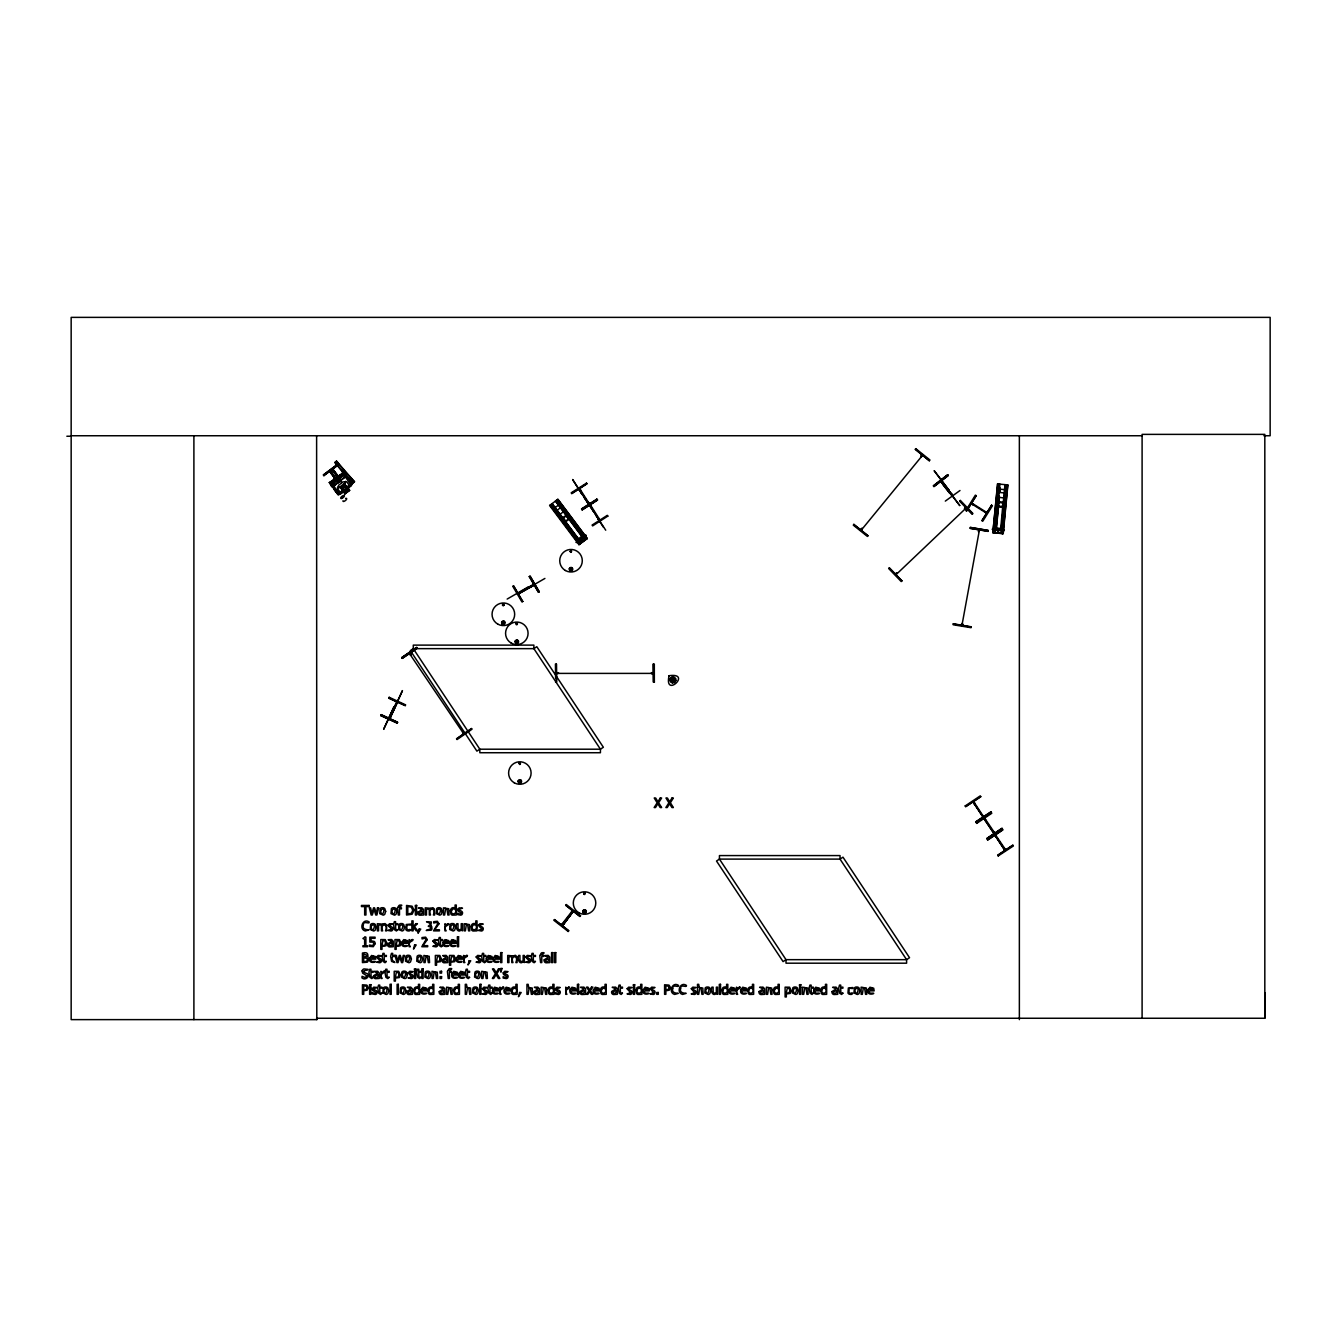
<?xml version="1.0" encoding="UTF-8"?>
<svg xmlns="http://www.w3.org/2000/svg" width="1337" height="1337" viewBox="0 0 1337 1337"><rect width="100%" height="100%" fill="white"/><g stroke="black" fill="none" stroke-linecap="round" stroke-linejoin="round"><path stroke-width="1.5" d="M1263.9 435.745L1270.15 435.745L1270.15 317.37L71.162 317.37L71.162 1019.63L316.802 1019.63L316.635 1018.259L1264.819 1018.259L1265.003 992.873M343.743 487.637L349.124 486.334L344.328 486.2L345.581 481.337L343.057 486.484L337.442 487.57L342.406 487.721L341.253 492.367L343.709 487.704M329.972 483.175L329.337 482.44M986.923 512.673C985.82 510.216 983.999 513.441 985.586 511.737M992.873 532.728L997.736 483.977M993.441 532.778L998.221 484.011M994.009 532.828L998.889 484.078L997.168 502.378M994.243 532.845L996.784 506.439M994.611 532.895L997.118 506.472M997.552 502.411L998.087 496.311M998.488 492.25L999.307 484.128L998.706 492.267M994.795 532.911L997.335 506.489M997.736 502.428L998.321 496.328M995.28 532.945L999.976 484.178M995.747 528.9L997.903 506.539M998.304 502.478L998.889 496.378M999.274 492.317L999.675 488.256M996.165 528.934L998.304 506.589M998.706 502.528L999.291 496.428M999.675 492.367L1000.076 488.289M996.332 528.951L998.538 506.606M998.923 502.545L999.458 496.445M999.892 492.384L1000.243 488.306M996.65 533.045L999.407 533.313M1000.678 529.335L1002.65 506.957M1003.218 502.913L1004.989 484.629M1000.761 533.446L1005.558 484.679M1001.647 529.419L1006.143 484.729L1001.881 529.452M1001.831 533.547L1006.51 484.779M1002.048 533.563L1006.728 484.796M1002.432 533.597L1007.212 484.846M1002.616 533.613L1007.313 484.846M1003.017 533.664L1007.714 484.896M332.094 483.944L330.924 482.356L332.779 484.245L331.409 485.348L343.726 475.387M333.581 486.334L344.712 477.292L333.648 485.766L333.882 489.108L338.094 494.74C340.968 495.292 355.542 482.523 350.812 484.746L342.957 473.465M502.378 604.892C504.968 601.901 503.865 607.85 502.495 605.126M502.144 622.741C505.386 619.031 503.932 626.418 502.328 623.025M517.352 624.061L516.433 623.527L517.051 624.329M515.781 641.476C518.606 646.122 517.285 637.03 515.748 642.378M518.89 763.377C520.628 766.937 521.096 760.903 519.074 763.193M520.31 763.761L519.308 763.494L520.411 763.628M518.622 781.476C523.703 777.733 519.274 785.187 519.09 782.245M570.03 551.345C572.62 548.354 571.517 554.303 570.147 551.579M583.651 893.651C586.442 890.459 584.503 897.344 583.768 893.2M518.756 593.778L534.232 585.138L518.071 593.344M533.981 584.737L518.539 593.795M970.194 528.382L970.361 527.396L988.193 530.421L988.026 531.407L970.194 528.332L988.06 531.157M962.757 624.981L962.306 623.243L962.69 625.298M979.386 530.137L961.971 625.231M672.361 683.04L676.087 680.433L673.48 676.706L669.753 679.313L672.361 683.04L673.012 679.363L672.829 680.383M673.012 679.363L673.48 676.706M951.844 495.693L940.83 481.721L941.398 480.885M860.71 529.836L861.964 528.282L861.195 530.237M922.446 455.7L920.775 456.201L921.661 456.669M390.621 716.883C389.151 721.144 389.1 714.777 390.488 717.1M397.29 702.126L389.786 718.37M410.359 653.409L410.676 655.163L410.175 653.141M463.337 733.595C465.961 732.609 460.363 730.787 463.705 733.796M985.62 819.614L985.118 820.45M973.169 802.116L982.996 816.957L973.002 801.866M982.879 816.807L982.511 815.085M579.239 489.325L588.865 504.199M580.626 490.144L579.757 488.607M588.497 503.965C591.088 502.695 585.89 502.495 588.598 502.428M591.221 506.238L590.67 507.024M599.06 520.377L599.929 519.608M998.706 532.661L997.352 532.611M503.848 605.176L502.979 604.508L503.715 605.243M515.965 623.426C516.55 627.571 519.04 621.087 515.948 623.694M570.531 551.061L571.3 551.83L570.782 550.928M585.606 912.101C583.584 906.77 583.45 916.146 585.472 910.948M380.794 715.546L381.212 714.626L397.624 722.247L397.223 723.116L380.794 715.546L397.256 723.033M389.217 718.119L396.554 702.042M391.808 713.824L402.454 690.611L389.719 718.554M571.484 911.951L572.286 913.087M572.971 911.516L562.175 925.087M331.091 484.713L329.437 482.473M409.557 653.492L410.509 655.147M860.811 529.619L861.847 528.433L861.513 530.004M984.049 818.545L993.842 833.285M993.04 831.932L994.661 832.901L984.667 818.177L985.185 820.199M995.012 835.241L1004.839 850.432M1005.524 849.981L1003.886 848.644M556.51 672.762L558.515 672.745L556.51 673.397M350.996 485.899L352.116 483.76L344.211 472.63M589.634 505.219L599.243 520.193M344.461 475.721C340.968 470.357 343.592 477.459 345.648 474.769M343.709 475.37L345.665 474.618M998.973 530.555L997.569 530.421L998.973 530.639L997.669 530.923L998.622 532.51L997.519 532.494M333.749 479.331L334.651 480.869L335.921 479.515M966.517 510.951L976.177 495.659L975.375 495.141L965.849 510.533L966.618 511.018L976.227 495.676M971.498 503.765L986.422 513.107M972.801 504.584L971.681 503.03M973.002 504.935L973.119 503.965M982.06 520.678L991.586 505.302M390.036 718.287L397.524 702.209M965.381 507.642L964.829 509.163L965.715 507.458M964.796 509.33L966.016 508.127L896.141 574.559M978.801 529.836L978.45 531.825L979.419 529.953M570.247 568.426C570.832 573.924 573.088 564.949 569.98 569.462M562.526 925.455L573.372 911.349M333.632 479.181L334.718 480.635M338.228 476.072L340.517 476.407L338.913 477.61M564.298 922.146L570.715 913.973M568.108 931.521L568.726 930.719L554.521 919.538L553.902 920.324L568.158 931.454M580.542 915.728L579.924 916.513L565.701 905.316L566.32 904.531L580.492 915.795M853.925 524.355L853.29 525.14L867.412 536.438L867.98 535.719L853.892 524.388M915.895 448.63L915.26 449.399L929.332 460.78L929.967 459.995L915.845 448.697M920.909 456.301L922.045 454.898M861.312 530.087L922.43 455.432M653.358 673.397L651.537 673.564L653.358 672.762M670.856 682.338L672.595 680.266M673.246 679.48L674.984 677.408M339.247 493.403L337.927 494.372L339.247 493.403L330.974 482.423M562.242 923.533L563.83 924.084M895.589 573.991L896.509 572.854M896.024 574.442L896.692 572.854M964.395 508.712L965.581 507.575M901.94 580.876L901.222 581.562L888.687 568.526L889.406 567.824L901.94 580.876L889.222 568.008M519.892 593.227L519.642 592.425M334.918 462.435L336.489 461.115L337.542 462.184L335.955 463.521L334.918 462.435L336.072 463.922A16.846 0.919 49.9 0 0 349.275 479.415L352.951 483.075L354.522 481.755L336.489 461.115M350.261 480.451L351.865 479.164L354.522 481.755M351.949 482.64L353.52 481.303M572.253 910.965L561.373 924.937M330.306 483.559C335.219 475.12 326.746 491.715 335.136 485.231L332.478 481.838M933.41 485.849L947.666 474.719L948.284 475.521L933.995 486.618L933.41 485.849L947.716 474.785M933.878 486.451L948.217 475.42M942.033 482.707L941.766 482.674M951.677 493.754L950.925 493.771M945.309 501.108L959.983 490.512M349.642 490.361L344.829 493.821L349.642 490.361L348.071 488.256M571.551 570.13L572.052 568.91M583.784 910.731L585.305 910.731M329.921 483.192L343.826 472.345L329.788 482.824M323.437 474.969L337.91 464.14M323.838 475.504L338.311 464.674M323.905 475.604L338.445 464.841L337.86 464.073L323.387 474.902L323.989 475.705M329.32 482.657L343.876 472.546M329.687 483.158L343.793 472.73M344.06 472.746L329.871 483.359L337.927 494.372M330.289 483.827L331.175 482.373M333.281 481.504L336.489 479.097M340.333 476.791L339.063 477.493M553.15 509.079L560.387 503.665M555.139 511.737L562.376 506.322M558.114 515.714L565.367 510.299M560.755 519.257L567.991 513.843M563.729 523.235L570.983 517.82M576.514 540.315L583.768 534.884M576.147 542.337L585.807 535.118M576.381 542.638L586.041 535.418M580.96 539.914L582.063 539.012M583.183 540.733L582.28 541.418L583.25 540.683L582.046 541.101L582.815 540.282L581.194 539.797M578.954 544.744L587.311 538.443L557.93 499.253L549.607 505.52L578.988 544.711M401.768 657.603L416.709 647.392L417.278 648.211L402.32 658.389L401.768 657.603L416.76 647.459M402.27 658.322L417.127 648.01M456.652 738.926L471.577 728.715M976.762 823.341L991.787 813.28L991.218 812.445L976.311 822.69L976.829 823.442M992.89 831.881L993.976 831.681M986.99 838.399L1001.965 828.238L1002.516 829.074L987.508 839.168L986.99 838.399L1002.098 828.439M965.214 805.927L980.255 795.866L980.806 796.702L965.698 806.662L965.164 805.86M965.648 806.579L980.74 796.601M973.754 803.336L973.72 801.699L983.414 816.456M974.021 803.754L974.589 802.785M975.843 821.988L990.934 811.994M1002.315 829.308L987.174 839.218L987.725 840.054L1002.75 829.959L1002.265 829.224M987.592 839.853L1002.683 829.859M996.048 837.163L995.53 834.89M1003.719 848.744L1004.689 848.56M998.221 855.914L1013.362 845.987L1012.794 845.151L997.72 855.145L998.271 855.981M997.853 855.346L1012.878 845.268M584.152 497.548L594.063 512.338M595.968 515.313L605.728 530.204M586.508 483.125L571.217 492.801L571.768 493.654L586.943 483.793L586.458 483.058M571.634 493.437L586.859 483.693M579.924 488.874L579.105 489.309L588.698 504.3M596.77 499.186L581.511 508.896L582.046 509.748L597.438 499.871M581.645 509.113L597.087 499.303L597.572 500.088L582.33 509.832L581.796 508.979M582.013 509.664L597.238 499.921L596.753 499.152M589.851 505.369L599.076 520.143M590.67 506.656L591.255 506.054M598.174 518.756L599.243 518.555L598.475 519.04M607.817 516.099L592.625 525.909L592.09 525.073L607.316 515.33L607.867 516.166M529.251 576.665L530.12 576.163L539.262 591.773L538.41 592.274L529.302 576.648M518.221 593.244L533.664 584.202M522.8 601.416L521.931 601.934L512.79 586.325L513.642 585.807L522.75 601.449M653.108 672.695L651.403 672.678L651.721 673.497M339.23 475.32L340.367 476.524M447.795 923.767L446.174 924.769L444.954 923.7L444.954 930.87L446.174 930.87C441.762 925.338 451.388 925.104 447.795 923.767A2.356 2.356 0 0 1 448.764 923.733M411.98 939.627L410.359 940.63L409.139 939.56L409.139 946.73L410.359 946.73C405.947 941.215 415.573 940.964 411.98 939.627A2.356 2.356 0 0 1 412.949 939.61M383.803 971.347L382.165 972.367L380.961 971.297L380.961 978.467L382.165 978.467C377.769 972.935 387.379 972.701 383.803 971.347A2.356 2.356 0 0 1 384.755 971.331M466.529 955.487L464.892 956.49L463.688 955.437L463.688 962.59L464.892 962.59C460.496 957.075 470.106 956.824 466.529 955.487A2.356 2.356 0 0 1 467.482 955.47M502.779 987.224L501.141 988.227L499.938 987.157L499.938 994.327L501.141 994.327C496.746 988.795 506.372 988.561 502.779 987.224A2.356 2.356 0 0 1 503.731 987.191M568.576 987.224L566.938 988.227L565.735 987.157L565.735 994.327L566.938 994.327C562.543 988.795 572.169 988.561 568.576 987.224A2.356 2.356 0 0 1 569.545 987.191M739.328 987.224L737.69 988.227L736.486 987.157L736.486 994.327L737.69 994.327C733.294 988.795 742.904 988.561 739.328 987.224A2.356 2.356 0 0 1 740.28 987.191M669.904 680.968L672.444 680.048M673.397 679.697L675.937 678.778M556.877 672.661L558.331 672.762M338.111 494.439L340.066 494.072M342.79 473.549L342.356 472.663L342.773 473.448M654.428 682.121L653.425 682.121L653.308 664.038L654.311 664.021L654.345 682.121M556.877 673.48L558.331 673.38M651.537 673.397L653.175 673.397L556.693 673.397M555.557 682.137L556.56 682.121L556.443 664.038L555.44 664.038L555.607 678.11M66.85 436.246L71.162 436.23M71.162 435.745L1142.099 435.745M997.736 488.958L1006.744 489.827M997.419 492.267L1006.427 493.136M996.951 497.214L1005.942 498.083M996.516 501.609L1005.508 502.478M996.032 506.556L1005.04 507.425M994.009 527.797L1003.001 528.667M992.372 529.051L1004.371 530.204M992.338 529.419L1004.338 530.572M1004.806 850.148L995.146 835.608M970.344 527.48L988.177 530.505M953.331 624.011L971.163 627.036M669.753 679.313L672.411 679.781M673.43 679.965L676.087 680.433M997.803 530.572L998.756 530.705M430.748 925.856L431.4 921.995L426.52 921.711C427.773 922.764 433.171 923.198 428.208 926.223C435.595 928.446 426.252 930 426.252 930.485L431.216 930.184A2.975 2.975 0 0 0 432.001 928.647L430.748 925.856A2.072 2.072 0 0 1 431.868 926.976M971.966 503.197L986.756 512.489M517.101 640.724L517.904 641.76M388.883 697.981L405.312 705.552M381.112 714.86L397.59 722.314M584.938 893.25L584.068 893.918L584.954 893.417M565.785 905.233L580.074 916.313M554.37 919.739L568.66 930.819M915.427 449.215L929.365 460.747M853.758 524.555L867.914 535.819M670.455 677.809L672.528 679.547M673.313 680.199L675.386 681.937M984.851 818.445L984.049 818.896L994.059 833.62M590.503 505.052L599.862 519.859M959.849 500.991L972.383 514.026M351.865 479.164L350.862 478.094A16.846 0.919 49.9 0 1 337.643 462.585M346.233 475.838L352.951 483.075M345.096 474.551L335.955 463.521M941.515 481.036L952.412 495.008L941.031 481.42M943.036 484.696L949.37 492.918M350.01 480.952L352.216 483.91L350.812 484.746M349.843 481.069L352.049 483.994M344.044 475.822L343.392 474.936L332.128 483.359L332.779 484.245M349.425 490.412L347.754 488.172L349.575 485.665L346.651 481.755L343.041 481.888L338.645 485.247L337.542 488.74L340.484 492.651L343.358 491.548L344.929 493.971M333.932 488.857L338.228 494.59M557.78 499.353L587.127 538.577M557.462 499.587L586.742 538.878M557.312 499.704L586.659 538.928M556.994 499.938L586.341 539.162M556.861 500.038L586.174 539.296M556.51 500.305L585.89 539.496M556.376 500.406L585.723 539.63M556.042 500.64L567.055 515.363M569.495 518.622L582.949 536.605M555.975 500.707L585.322 539.931M555.59 500.991L582.497 536.956M555.44 501.091L584.754 540.349M584.219 540.75L582.013 542.404M552.164 503.614L579.021 539.596M551.98 503.748L562.977 518.455M565.434 521.731L581.328 542.972M554.103 507.258L562.66 518.689M565.1 521.965L581.01 543.223M551.579 504.032L580.86 543.323M553.635 507.592L562.208 519.04M564.649 522.316L580.542 543.557M553.468 507.726L562.058 519.14M564.465 522.449L580.408 543.658M550.71 504.684L561.757 519.374M564.164 522.667L580.091 543.892M550.577 504.801L579.924 544.025M550.109 505.152L579.523 544.326M332.829 469.086L341.269 480.351M332.763 469.137L341.186 480.401M332.128 469.605L341.754 482.49M332.027 469.688L341.654 482.557M330.423 470.891L338.846 482.156M330.323 470.975L338.645 482.306M410.175 653.308L411.094 654.645M463.204 731.941L464.273 733.344M462.686 732.292L463.605 733.645L409.69 653.86M995.647 835.04L1005.474 849.563M597.773 518.555L603.472 527.246M579.757 488.774L589.299 503.698M530.054 576.197L539.195 591.806M529.469 576.548L538.51 592.207M513.425 585.94L522.583 601.55M544.911 578.436L522.8 591.205M528.349 586.843L507.158 599.076M671.826 676.856L672.745 679.397M673.096 680.366L674.015 682.889M395.083 955.437L396.922 962.59L398.042 962.59L399.78 957.075L401.535 962.59L402.638 962.59L404.459 955.437L403.239 955.437L402.053 960.985L400.315 955.437L399.312 955.437L397.607 960.985L396.354 955.437L392.66 955.437L392.66 953.365L391.457 953.365L390.638 956.423L391.591 961.453L394.883 962.54C394.148 961.036 390.538 960.835 392.66 956.423L394.883 956.423L394.883 955.437M333.815 485.749L334.033 489.008M653.342 664.038L653.542 682.121M556.326 664.038L556.443 682.121M1264.819 1018.259L1264.819 434.375L1142.099 434.375L1142.099 1018.259M1019.362 435.745L1019.362 1019.63M316.618 435.745L316.802 1019.63M193.898 435.745L193.898 1019.63M345.665 498.434A2.256 0.869 -38 0 1 346.55 499.236A2.256 0.869 -38 0 1 344.277 501.241A2.256 0.869 -38 0 1 343.007 500.773M406.598 926.691L407.116 929.282A1.755 1.755 0 0 0 408.169 929.934C412.214 928.012 410.609 932.073 407.3 930.803A2.774 2.774 0 0 1 405.846 929.583L406.247 924.502L410.777 924.084C411.612 926.842 406.364 922.664 406.598 926.691M848.728 990.132L849.229 992.722A1.755 1.755 0 0 0 850.299 993.391C854.343 991.469 852.739 995.53 849.43 994.26A2.774 2.774 0 0 1 847.976 993.04L848.36 987.959L852.889 987.542C853.725 990.299 848.494 986.121 848.728 990.132M386.811 942.953L385.958 945.811L381.998 946.379L381.998 949.37L380.794 949.37L380.794 939.56L385.29 939.61L386.811 942.953M400.966 942.953L400.114 945.811L396.17 946.379L396.17 949.37L394.967 949.37L394.967 939.56L399.462 939.61L400.966 942.953M400.214 974.69L399.362 977.548L395.401 978.099L395.401 981.107L394.198 981.107L394.198 971.297L398.693 971.331L400.214 974.69M441.36 958.83L440.491 961.671L436.547 962.239L436.547 965.247L435.344 965.247L435.344 955.437L439.84 955.47L441.36 958.83M455.516 958.83L454.664 961.671L450.703 962.239L450.703 965.247L449.499 965.247L449.499 955.437L453.995 955.47L455.516 958.83M791.12 990.55L790.267 993.408L786.323 993.959L786.323 996.967L785.103 996.967L785.103 987.157L789.599 987.207L791.12 990.55M363.263 925.221C361.425 932.307 375.162 928.179 365.268 930.97C358.517 929.349 362.912 917.55 369.146 921.945C369.898 924.92 362.929 919.789 363.263 925.221M376.132 927.293L375.262 930.084A2.824 2.824 0 0 1 373.625 931.003L370.215 929.499L370.616 924.502A2.858 2.858 0 0 1 372.254 923.566L373.625 923.566A2.824 2.824 0 0 1 375.262 924.485L376.132 927.293M385.674 911.416L384.789 914.224A2.824 2.824 0 0 1 383.167 915.143L379.741 913.639L380.143 908.625A2.858 2.858 0 0 1 381.78 907.706L383.167 907.706A2.824 2.824 0 0 1 384.789 908.625L385.674 911.416M388.749 990.75L387.88 993.541A2.824 2.824 0 0 1 386.243 994.461L382.833 992.956L383.234 987.959A2.858 2.858 0 0 1 384.872 987.024L386.243 987.024A2.824 2.824 0 0 1 387.88 987.943L388.749 990.75M396.905 911.416L396.036 914.224A2.824 2.824 0 0 1 394.398 915.143L390.989 913.639L391.39 908.625A2.858 2.858 0 0 1 393.028 907.706L394.398 907.706A2.824 2.824 0 0 1 396.036 908.625L396.905 911.416M398.326 906.987L397.457 907.84L398.276 915.009L399.479 915.009L399.479 908.842L401.451 908.842L401.451 907.84C395.485 907.756 406.064 904.564 399.663 905.116A1.955 1.955 0 0 0 398.627 906.001L398.326 906.987M404.576 927.293L403.69 930.084A2.824 2.824 0 0 1 402.069 931.003L398.643 929.499L399.044 924.502A2.858 2.858 0 0 1 400.682 923.566L402.069 923.566A2.824 2.824 0 0 1 403.69 924.485L404.576 927.293M405.997 990.75L405.128 993.541A2.824 2.824 0 0 1 403.49 994.461L400.081 992.956L400.482 987.959A2.858 2.858 0 0 1 402.119 987.024L403.49 987.024A2.824 2.824 0 0 1 405.128 987.943L405.997 990.75M407.367 974.874L406.481 977.681A2.824 2.824 0 0 1 404.86 978.6L401.434 977.096L401.835 972.083A2.858 2.858 0 0 1 403.473 971.163L404.86 971.163A2.824 2.824 0 0 1 406.481 972.083L407.367 974.874M411.428 959.013L410.543 961.804A2.824 2.824 0 0 1 408.921 962.74L405.495 961.219L405.896 956.222A2.858 2.858 0 0 1 407.534 955.286L408.921 955.286A2.824 2.824 0 0 1 410.543 956.222L411.428 959.013M422.659 959.013L421.79 961.804A2.824 2.824 0 0 1 420.152 962.74L416.743 961.219L417.144 956.222A2.858 2.858 0 0 1 418.782 955.286L420.152 955.286A2.824 2.824 0 0 1 421.79 956.222L422.659 959.013M430.765 974.874L429.896 977.681A2.824 2.824 0 0 1 428.258 978.6L424.848 977.096L425.25 972.083A2.858 2.858 0 0 1 426.887 971.163L428.258 971.163A2.824 2.824 0 0 1 429.896 972.083L430.765 974.874M442.196 911.416L441.327 914.224A2.824 2.824 0 0 1 439.689 915.143L436.28 913.639L436.664 908.625A2.858 2.858 0 0 1 438.319 907.706L439.689 907.706A2.824 2.824 0 0 1 441.327 908.625L442.196 911.416M448.246 970.445L447.394 971.297L448.213 978.467L449.416 978.467L449.416 972.3L451.371 972.3L451.371 971.297C445.422 971.214 456.001 968.021 449.6 968.573A1.955 1.955 0 0 0 448.563 969.459L448.246 970.445M455.599 927.293L454.714 930.084A2.824 2.824 0 0 1 453.093 931.003L449.667 929.499L450.068 924.502A2.858 2.858 0 0 1 451.705 923.566L453.093 923.566A2.824 2.824 0 0 1 454.714 924.485L455.599 927.293M478.512 990.75L477.643 993.541A2.824 2.824 0 0 1 476.005 994.461L472.596 992.956L472.997 987.959A2.858 2.858 0 0 1 474.635 987.024L476.005 987.024A2.824 2.824 0 0 1 477.643 987.943L478.512 990.75M480.501 974.874L479.632 977.681A2.824 2.824 0 0 1 477.994 978.6L474.585 977.096L474.986 972.083A2.858 2.858 0 0 1 476.624 971.163L477.994 971.163A2.824 2.824 0 0 1 479.632 972.083L480.501 974.874M540.616 954.585L539.764 955.437L540.583 962.59L541.786 962.59L541.786 956.423L543.741 956.423L543.741 955.437C537.792 955.353 548.371 952.161 541.953 952.713A1.955 1.955 0 0 0 540.933 953.599L540.616 954.585M672.678 988.678C670.84 995.764 684.561 991.636 674.667 994.427C667.932 992.806 672.31 981.007 678.544 985.402C679.296 988.377 672.327 983.247 672.678 988.678M680.566 988.678C678.728 995.764 692.466 991.636 682.572 994.427C675.82 992.806 680.215 981.007 686.433 985.402C687.185 988.377 680.249 983.247 680.566 988.678M710.732 990.75L709.863 993.541A2.824 2.824 0 0 1 708.226 994.461L704.8 992.956L705.201 987.959A2.858 2.858 0 0 1 706.838 987.024L708.226 987.024A2.824 2.824 0 0 1 709.863 987.943L710.732 990.75M798.273 990.75L797.404 993.541A2.824 2.824 0 0 1 795.766 994.461L792.34 992.956L792.741 987.959A2.858 2.858 0 0 1 794.395 987.024L795.766 987.024A2.824 2.824 0 0 1 797.404 987.943L798.273 990.75M859.892 990.75L859.022 993.541A2.824 2.824 0 0 1 857.385 994.461L853.975 992.956L854.376 987.959A2.858 2.858 0 0 1 856.014 987.024L857.385 987.024A2.824 2.824 0 0 1 859.022 987.943L859.892 990.75M369.647 958.228C367.742 965.832 381.279 960.451 372.204 961.554A1.989 1.989 0 0 1 371.168 960.685L370.817 959.13L375.781 959.13L375.329 956.49L371.569 955.487L369.647 958.228M401.785 942.368C399.88 949.972 413.417 944.591 404.342 945.677A1.989 1.989 0 0 1 403.306 944.824L402.955 943.27L407.919 943.27L407.467 940.613L403.707 939.627L401.785 942.368M413.701 989.915L414.386 993.575A2.306 2.306 0 0 0 415.74 994.461L419.651 994.327L419.651 984.333L418.448 984.333L418.448 987.441A3.259 3.259 0 0 0 416.074 987.024A2.808 2.808 0 0 0 414.554 987.959L413.701 989.915M420.971 989.948C419.066 997.569 432.57 992.171 423.511 993.274A1.989 1.989 0 0 1 422.492 992.405L422.141 990.867L427.105 990.867L426.637 988.21L422.876 987.224L420.971 989.948M427.89 989.915L428.559 993.575A2.306 2.306 0 0 0 429.929 994.461L433.84 994.327L433.84 984.333L432.636 984.333L432.636 987.441A3.259 3.259 0 0 0 430.263 987.024A2.808 2.808 0 0 0 428.742 987.959L427.89 989.915M443.065 942.368C441.177 949.972 454.68 944.591 445.622 945.677A1.989 1.989 0 0 1 444.603 944.824L444.235 943.27L449.215 943.27L448.747 940.613L444.987 939.627L443.065 942.368M450.335 910.597L451.004 914.241A2.306 2.306 0 0 0 452.374 915.143L456.285 915.009L456.285 905.015L455.081 905.015L455.081 908.124A3.259 3.259 0 0 0 452.708 907.706A2.808 2.808 0 0 0 451.187 908.642L450.335 910.597M449.984 942.368C448.096 949.972 461.599 944.591 452.541 945.677A1.989 1.989 0 0 1 451.505 944.824L451.154 943.27L456.134 943.27L455.666 940.613L451.906 939.627L449.984 942.368M451.839 974.088C449.934 981.709 463.438 976.311 454.379 977.414A1.989 1.989 0 0 1 453.36 976.545L453.009 975.007L457.973 975.007L457.505 972.35L453.744 971.347L451.839 974.088M453.494 989.915L454.162 993.575A2.306 2.306 0 0 0 455.533 994.461L459.443 994.327L459.443 984.333L458.24 984.333L458.24 987.441A3.259 3.259 0 0 0 455.85 987.024A2.808 2.808 0 0 0 454.346 987.959L453.494 989.915M456.335 958.228C454.413 965.832 467.95 960.451 458.875 961.554A1.989 1.989 0 0 1 457.856 960.685L457.505 959.13L462.468 959.13L462.017 956.49L458.257 955.487L456.335 958.228M458.758 974.088C456.853 981.709 470.357 976.311 461.298 977.414A1.989 1.989 0 0 1 460.279 976.545L459.911 975.007L464.892 975.007L464.424 972.35L460.663 971.347L458.758 974.088M471.059 926.457L471.727 930.117A2.306 2.306 0 0 0 473.097 931.003L477.008 930.87L477.008 920.875L475.805 920.875L475.805 923.984A3.259 3.259 0 0 0 473.432 923.566A2.808 2.808 0 0 0 471.911 924.502L471.059 926.457M486.334 958.228C484.445 965.832 497.932 960.451 488.874 961.554A1.989 1.989 0 0 1 487.855 960.685L487.504 959.13L492.467 959.13L492.016 956.49L488.256 955.487L486.334 958.228M493.253 958.228C491.347 965.832 504.885 960.451 495.793 961.554A1.989 1.989 0 0 1 494.774 960.685L494.423 959.13L499.386 959.13L498.935 956.49L495.175 955.487L493.253 958.228M492.584 989.948C490.696 997.569 504.183 992.171 495.125 993.274A1.989 1.989 0 0 1 494.105 992.405L493.754 990.867L498.718 990.867L498.266 988.21L494.506 987.224L492.584 989.948M504.233 989.948C502.328 997.569 515.865 992.171 506.79 993.274A1.989 1.989 0 0 1 505.754 992.405L505.403 990.867L510.366 990.867L509.915 988.21L506.155 987.224L504.233 989.948M511.169 989.915L511.837 993.575A2.306 2.306 0 0 0 513.207 994.461L517.118 994.327L517.118 984.333L515.898 984.333L515.898 987.441A3.259 3.259 0 0 0 513.525 987.024A2.808 2.808 0 0 0 512.021 987.959L511.169 989.915M548.07 989.915L548.738 993.575A2.306 2.306 0 0 0 550.109 994.461L554.019 994.327L554.019 984.333L552.816 984.333L552.816 987.441A3.259 3.259 0 0 0 550.443 987.024A2.808 2.808 0 0 0 548.922 987.959L548.07 989.915M570.03 989.948C568.125 997.569 581.662 992.171 572.587 993.274A1.989 1.989 0 0 1 571.567 992.405L571.2 990.867L576.18 990.867L575.712 988.21L571.952 987.224L570.03 989.948M593.361 989.948C591.455 997.569 604.992 992.171 595.918 993.274A1.989 1.989 0 0 1 594.881 992.405L594.53 990.867L599.494 990.867L599.043 988.21L595.283 987.224L593.361 989.948M600.28 989.915L600.965 993.575A2.306 2.306 0 0 0 602.335 994.461L606.246 994.327L606.246 984.333L605.026 984.333L605.026 987.441A3.259 3.259 0 0 0 602.653 987.024A2.808 2.808 0 0 0 601.149 987.959L600.28 989.915M635.927 989.915L636.613 993.575A2.306 2.306 0 0 0 637.966 994.461L641.877 994.327L641.877 984.333L640.674 984.333L640.674 987.441A3.259 3.259 0 0 0 638.301 987.024A2.808 2.808 0 0 0 636.78 987.959L635.927 989.915M643.197 989.948C641.292 997.569 654.796 992.171 645.738 993.274A1.989 1.989 0 0 1 644.718 992.405L644.367 990.867L649.331 990.867L648.863 988.21L645.102 987.224L643.197 989.948M721.863 989.915L722.548 993.575A2.306 2.306 0 0 0 723.902 994.461L727.813 994.327L727.813 984.333L726.609 984.333L726.609 987.441A3.259 3.259 0 0 0 724.236 987.024A2.808 2.808 0 0 0 722.715 987.959L721.863 989.915M729.133 989.948C727.211 997.569 740.748 992.171 731.673 993.274A1.989 1.989 0 0 1 730.654 992.405L730.303 990.867L735.266 990.867L734.815 988.21L731.055 987.224L729.133 989.948M740.782 989.948C738.893 997.569 752.38 992.171 743.322 993.274A1.989 1.989 0 0 1 742.302 992.405L741.951 990.867L746.915 990.867L746.464 988.21L742.703 987.224L740.782 989.948M747.701 989.915L748.386 993.575A2.306 2.306 0 0 0 749.739 994.461L753.65 994.327L753.65 984.333L752.447 984.333L752.447 987.441A3.259 3.259 0 0 0 750.074 987.024A2.808 2.808 0 0 0 748.553 987.959L747.701 989.915M773.304 989.915L773.973 993.575A2.306 2.306 0 0 0 775.343 994.461L779.254 994.327L779.254 984.333L778.05 984.333L778.05 987.441A3.259 3.259 0 0 0 775.677 987.024A2.808 2.808 0 0 0 774.156 987.959L773.304 989.915M813.798 989.948C811.893 997.569 825.43 992.171 816.355 993.274A1.989 1.989 0 0 1 815.319 992.405L814.968 990.867L819.932 990.867L819.481 988.21L815.72 987.224L813.798 989.948M820.717 989.915L821.403 993.575A2.306 2.306 0 0 0 822.756 994.461L826.667 994.327L826.667 984.333L825.464 984.333L825.464 987.441A3.259 3.259 0 0 0 823.091 987.024A2.808 2.808 0 0 0 821.587 987.959L820.717 989.915M868.031 989.948C866.125 997.569 879.629 992.171 870.571 993.274A1.989 1.989 0 0 1 869.551 992.405L869.184 990.867L874.164 990.867L873.696 988.21L869.936 987.224L868.031 989.948M502.043 968.473L500.89 972.2L500.606 968.473L502.043 968.473M412.749 910.213L411.428 913.271L407.802 913.906L407.802 906.536L411.295 907.121L412.749 910.213M375.129 943.688L373.29 946.68L369.447 946.379L369.447 945.025L372.705 945.677L373.825 943.688L372.99 942.1L369.831 942.1L369.831 937.17L375.079 937.17L375.079 938.307L371.068 938.307L371.068 940.847L374.143 941.382A2.373 2.373 0 0 1 375.062 942.903L375.129 943.688M367.591 959.715L366.505 961.32L363.714 961.52L363.714 957.977L366.823 958.228L367.591 959.715M368.477 987.659L367.09 990.199L363.714 990.767L363.714 994.327L362.444 994.327L362.444 984.767L366.839 985.102L368.477 987.659M670.622 987.659L669.252 990.199L665.859 990.767L665.859 994.327L664.589 994.327L664.589 984.767L669.001 985.102L670.622 987.659M997.519 483.944L992.823 532.711L1003.235 533.68L1007.881 484.913L997.519 483.944M372.221 988.712L372.555 990.383L376.098 992.422L374.577 993.475L372.154 992.539L372.154 993.892L375.196 994.461A2.741 2.741 0 0 0 376.616 993.842C379.741 988.444 367.341 990.399 377.067 987.508L373.758 987.141L372.221 988.712M376.633 956.974C380.393 962.306 382.649 959.916 376.566 962.172L379.608 962.724A2.741 2.741 0 0 0 381.028 962.122C384.154 956.724 371.753 958.662 381.48 955.771L378.17 955.403L376.633 956.974M388.048 925.254C391.791 930.585 394.047 928.196 387.964 930.435L391.022 931.003A2.741 2.741 0 0 0 392.426 930.385C395.551 924.987 383.151 926.942 392.894 924.051L389.585 923.683L388.048 925.254M408.236 972.851C411.997 978.166 414.236 975.776 408.153 978.032L411.211 978.6A2.741 2.741 0 0 0 412.615 977.982C415.74 972.584 403.356 974.523 413.083 971.631L409.774 971.28L408.236 972.851M432.887 941.114C436.631 946.446 438.887 944.056 432.804 946.295L435.862 946.863A2.741 2.741 0 0 0 437.266 946.245C440.391 940.864 427.99 942.802 437.734 939.911L434.425 939.543L432.887 941.114M457.655 909.394L457.989 911.049L461.532 913.104L460.012 914.157L457.588 913.221L457.588 914.575L460.63 915.143A2.741 2.741 0 0 0 462.05 914.525C465.176 909.127 452.775 911.065 462.502 908.191L459.193 907.823L457.655 909.394M478.395 925.254C482.139 930.585 484.395 928.196 478.312 930.435L481.37 931.003A2.741 2.741 0 0 0 482.774 930.385C485.899 924.987 473.499 926.942 483.242 924.051L479.933 923.683L478.395 925.254M476.139 956.974C479.899 962.306 482.156 959.916 476.072 962.172L479.114 962.724A2.741 2.741 0 0 0 480.535 962.122C483.66 956.724 471.259 958.662 480.986 955.771L477.677 955.403L476.139 956.974M482.39 988.712C486.15 994.043 488.406 991.653 482.323 993.892L485.364 994.461A2.741 2.741 0 0 0 486.785 993.842C489.91 988.444 477.51 990.399 487.236 987.508L483.927 987.141L482.39 988.712M503.213 972.851L503.548 974.506L507.091 976.562L505.57 977.614L503.147 976.678L503.147 978.032L506.188 978.6A2.741 2.741 0 0 0 507.609 977.982C510.734 972.584 498.333 974.523 508.06 971.631L504.751 971.28L503.213 972.851M525.725 956.974C529.469 962.306 531.725 959.916 525.642 962.172L528.7 962.724A2.741 2.741 0 0 0 530.104 962.122C533.229 956.724 520.828 958.662 530.572 955.771L527.263 955.403L525.725 956.974M555.407 988.712L555.724 990.383L559.284 992.422L557.746 993.475L555.323 992.539L555.323 993.892L558.381 994.461A2.741 2.741 0 0 0 559.785 993.842C562.91 988.444 550.51 990.399 560.236 987.508L556.944 987.141L555.407 988.712M627.137 988.712C630.88 994.043 633.136 991.653 627.053 993.892L630.095 994.461A2.741 2.741 0 0 0 631.515 993.842C634.64 988.444 622.24 990.399 631.966 987.508L628.674 987.141L627.137 988.712M650.183 988.712C653.943 994.043 656.183 991.653 650.1 993.892L653.158 994.461A2.741 2.741 0 0 0 654.562 993.842C657.687 988.444 645.303 990.399 655.03 987.508L651.721 987.141L650.183 988.712M691.279 988.712C695.023 994.043 697.279 991.653 691.196 993.892L694.237 994.461A2.741 2.741 0 0 0 695.658 993.842C698.783 988.444 686.382 990.399 696.109 987.508L692.817 987.141L691.279 988.712M362.093 970.913L362.661 973.186L367.14 975.943L365.018 977.531L362.06 976.294L361.959 977.899C366.004 981.575 371.937 974.205 365.603 973.069C359.319 970.094 368.811 970.762 368.093 969.342L363.965 968.924A3.042 3.042 0 0 0 362.544 969.927L362.093 970.913M368.912 959.665L367.374 962.189L362.444 962.59L362.444 953.047C370.416 951.125 366.522 956.841 368.912 959.665M371.101 926.073C371.987 937.187 377.92 920.307 371.101 926.073M380.644 910.213C381.513 921.31 387.463 904.447 380.644 910.213M391.875 910.213C392.76 921.31 398.71 904.447 391.875 910.213M383.719 989.53C384.605 1000.644 390.538 983.765 383.719 989.53M399.529 926.073C400.415 937.187 406.364 920.307 399.529 926.073M402.32 973.67C403.206 984.767 409.155 967.904 402.32 973.67M400.966 989.53C401.852 1000.644 407.785 983.765 400.966 989.53M406.398 957.81C407.267 968.907 413.217 952.044 406.398 957.81M417.629 957.81C418.514 968.907 424.464 952.044 417.629 957.81M425.734 973.67C426.62 984.767 432.553 967.904 425.734 973.67M437.166 910.213C438.051 921.31 443.984 904.447 437.166 910.213M450.569 926.073C451.438 937.187 457.388 920.307 450.569 926.073M473.482 989.53C474.368 1000.644 480.317 983.765 473.482 989.53M475.471 973.67C476.356 984.767 482.306 967.904 475.471 973.67M705.702 989.53C706.588 1000.644 712.521 983.765 705.702 989.53M793.242 989.53C794.128 1000.644 800.061 983.765 793.242 989.53M854.861 989.53C855.747 1000.644 861.68 983.765 854.861 989.53M414.069 910.23L412.114 914.241L406.532 915.009L406.532 905.45L412.13 906.202L414.069 910.23M385.574 943.086L384.755 945.409L381.998 945.393L382.917 940.747L384.956 940.897L385.574 943.086M399.73 943.086L398.927 945.409L396.17 945.393L397.072 940.747L399.111 940.897L399.73 943.086M398.961 974.823L398.159 977.13L395.401 977.113L396.32 972.467L398.342 972.617L398.961 974.823M440.107 958.963L439.305 961.27L436.547 961.253L437.45 956.607L439.489 956.757L440.107 958.963M454.279 958.963L453.46 961.27L450.703 961.253L451.622 956.607L453.661 956.757L454.279 958.963M789.883 990.684L789.064 992.99L786.323 992.99L787.226 988.327L789.265 988.494L789.883 990.684M415.022 989.614C413.049 995.079 421.673 993.976 418.448 988.444L416.041 988.244L415.022 989.614M429.21 989.614C427.238 995.079 435.862 993.976 432.636 988.444L430.23 988.244L429.21 989.614M451.639 910.296C449.683 915.761 458.307 914.642 455.081 909.127L452.658 908.909L451.639 910.296M454.797 989.614C452.842 995.079 461.466 993.976 458.24 988.444L455.817 988.244L454.797 989.614M472.379 926.157C470.407 931.622 479.03 930.519 475.805 924.987L473.398 924.786L472.379 926.157M512.472 989.614C510.517 995.079 519.14 993.976 515.898 988.444L513.492 988.244L512.472 989.614M549.39 989.614C547.418 995.079 556.042 993.976 552.816 988.444L550.409 988.244L549.39 989.614M601.6 989.614C599.644 995.079 608.268 993.976 605.026 988.444L602.619 988.244L601.6 989.614M637.248 989.614C635.276 995.079 643.899 993.976 640.674 988.444L638.267 988.244L637.248 989.614M723.183 989.614C721.211 995.079 729.852 993.976 726.609 988.444L724.203 988.244L723.183 989.614M749.021 989.614C747.049 995.079 755.672 993.976 752.447 988.444L750.04 988.244L749.021 989.614M774.624 989.614C772.652 995.079 781.276 993.976 778.05 988.444L775.644 988.244L774.624 989.614M822.038 989.614C820.082 995.079 828.706 993.976 825.464 988.444L823.057 988.244L822.038 989.614M373.641 975.692L373.558 976.378A2.457 2.457 0 0 0 373.942 977.698L374.193 978.032A2.173 2.173 0 0 0 375.73 978.667L379.257 978.467L379.223 972.935L377.569 971.23L374.143 971.447C378.772 973.72 379.39 971.715 373.641 975.692M387.646 943.972L387.563 944.657A2.457 2.457 0 0 0 387.931 945.961L388.198 946.295A2.173 2.173 0 0 0 389.735 946.93L393.262 946.73L393.212 941.215L391.574 939.51L388.148 939.727C392.777 941.983 393.396 939.995 387.646 943.972M406.816 991.553L406.732 992.255A2.457 2.457 0 0 0 407.116 993.558L407.367 993.892A2.173 2.173 0 0 0 408.921 994.527L412.448 994.327L412.398 988.795L410.76 987.107L407.317 987.308C411.946 989.581 412.581 987.575 406.816 991.553M417.929 912.235L417.863 912.92A2.457 2.457 0 0 0 418.23 914.241L418.498 914.575A2.173 2.173 0 0 0 420.035 915.21L423.562 915.009L423.511 909.478L421.874 907.773L418.448 907.99C423.06 910.263 423.695 908.258 417.929 912.235M442.179 959.832L442.112 960.518A2.457 2.457 0 0 0 442.48 961.838L442.748 962.155A2.173 2.173 0 0 0 444.285 962.79L447.811 962.59L447.761 957.075L446.123 955.37L442.681 955.587C447.31 957.844 447.945 955.855 442.179 959.832M439.271 991.553L439.188 992.255A2.457 2.457 0 0 0 439.572 993.558L439.823 993.892A2.173 2.173 0 0 0 441.36 994.527L444.903 994.327L444.853 988.795L443.215 987.107L439.773 987.308C444.402 989.581 445.02 987.575 439.271 991.553M533.847 991.553L533.781 992.255A2.457 2.457 0 0 0 534.148 993.558L534.416 993.892A2.173 2.173 0 0 0 535.953 994.527L539.48 994.327L539.429 988.795L537.792 987.107L534.349 987.308C538.978 989.581 539.613 987.575 533.847 991.553M544.209 959.832L544.142 960.518A2.457 2.457 0 0 0 544.51 961.838L544.777 962.155A2.173 2.173 0 0 0 546.315 962.79L549.841 962.59L549.791 957.075L548.153 955.37L544.727 955.587C549.34 957.844 549.975 955.855 544.209 959.832M579.974 991.553L579.89 992.255A2.457 2.457 0 0 0 580.275 993.558L580.525 993.892A2.173 2.173 0 0 0 582.063 994.527L585.606 994.327L585.556 988.795L583.918 987.107L580.475 987.308C585.105 989.581 585.723 987.575 579.974 991.553M611.678 991.553L611.594 992.255A2.457 2.457 0 0 0 611.962 993.558L612.229 993.892A2.173 2.173 0 0 0 613.767 994.527L617.293 994.327L617.243 988.795L615.605 987.107L612.179 987.308C616.792 989.581 617.427 987.575 611.678 991.553M759.082 991.553L759.015 992.255A2.457 2.457 0 0 0 759.383 993.558L759.65 993.892A2.173 2.173 0 0 0 761.188 994.527L764.714 994.327L764.664 988.795L763.026 987.107L759.6 987.308C764.212 989.581 764.848 987.575 759.082 991.553M832.099 991.553L832.032 992.255A2.457 2.457 0 0 0 832.399 993.558L832.667 993.892A2.173 2.173 0 0 0 834.204 994.527L837.731 994.327L837.681 988.795L836.043 987.107L832.617 987.308C837.229 989.581 837.864 987.575 832.099 991.553M342.138 497.163L342.94 496.645L342.138 497.163M427.288 939.61L422.993 945.643L427.69 945.643L427.69 946.73L421.79 946.73L425.985 939.677L424.999 938.19L422.057 938.925L421.991 937.555L425.634 937.153L427.288 939.61M439.004 923.75L434.709 929.767L439.405 929.767L439.405 930.87L433.506 930.87L437.7 923.817L436.714 922.313L433.773 923.048L433.706 921.694L437.349 921.293L439.004 923.75M501.793 622.323C503.782 628.54 506.623 617.928 501.793 622.323M515.246 641.342C517.235 647.559 520.076 636.947 515.246 641.342M518.271 781.059C520.277 787.276 523.118 776.663 518.271 781.059M569.445 568.76C571.434 574.977 574.275 564.381 569.445 568.76M582.965 911.065C584.971 917.282 587.812 906.687 582.965 911.065M367.14 987.675L366.254 989.38L363.714 989.681L363.714 985.854L366.455 986.221L367.14 987.675M374.878 975.826L375.145 977.23L376.716 977.481L378.07 976.695L378.07 974.706L374.878 975.826M388.883 944.089L389.151 945.51L390.705 945.76L392.075 944.975L392.075 942.986L388.883 944.089M419.183 912.369L419.45 913.773L421.005 914.04L422.358 913.238L422.358 911.249L419.183 912.369M408.069 991.686L408.337 993.107L409.891 993.358L411.244 992.555L411.244 990.567L408.069 991.686M443.433 959.949L443.7 961.37L445.254 961.621L446.608 960.835L446.608 958.846L443.433 959.949M440.508 991.686L440.775 993.107L442.346 993.358L443.7 992.555L443.7 990.567L440.508 991.686M535.101 991.686L535.368 993.107L536.922 993.358L538.276 992.555L538.276 990.567L535.101 991.686M545.463 959.949L545.73 961.37L547.284 961.621L548.638 960.835L548.638 958.846L545.463 959.949M581.211 991.686L581.495 993.107L583.049 993.358L584.403 992.555L584.403 990.567L581.211 991.686M612.914 991.686L613.182 993.107L614.736 993.358L616.09 992.555L616.09 990.567L612.914 991.686M669.302 987.675L668.416 989.38L665.859 989.681L665.859 985.854L668.617 986.221L669.302 987.675M760.335 991.686L760.603 993.107L762.157 993.358L763.511 992.555L763.511 990.567L760.335 991.686M833.352 991.686L833.62 993.107L835.174 993.358L836.527 992.555L836.527 990.567L833.352 991.686M367.14 955.37L366.622 956.607L363.714 956.924L363.714 954.133L367.14 955.37M953.365 623.761L953.197 624.763L971.046 627.705L971.197 626.786L953.365 623.811M377.485 907.84L376.299 913.388L374.561 907.84L373.558 907.84L371.853 913.388L370.6 907.84L369.33 907.84L371.168 915.009L372.288 915.009L374.026 909.478L375.781 915.009L376.884 915.009L378.705 907.84L377.485 907.84M371.001 957.409L374.611 958.211L373.29 956.256L371.001 957.409M403.139 941.549L406.749 942.351L405.429 940.396L403.139 941.549M422.308 989.146L425.918 989.948L424.598 987.993L422.308 989.146M444.419 941.549L448.029 942.351L446.708 940.396L444.419 941.549M451.338 941.549L454.948 942.351L453.627 940.396L451.338 941.549M453.176 973.286L456.786 974.071L455.466 972.116L453.176 973.286M457.672 957.409L461.298 958.211L459.978 956.256L457.672 957.409M460.095 973.286L463.705 974.071L462.385 972.116L460.095 973.286M487.687 957.409L491.297 958.211L489.977 956.256L487.687 957.409M494.606 957.409L498.216 958.211L496.896 956.256L494.606 957.409M493.938 989.146L497.548 989.948L496.228 987.993L493.938 989.146M505.587 989.146L509.196 989.948L507.876 987.993L505.587 989.146M571.384 989.146L574.994 989.948L573.673 987.993L571.384 989.146M594.714 989.146L598.324 989.948L597.004 987.993L594.714 989.146M644.534 989.146L648.144 989.948L646.824 987.993L644.534 989.146M730.47 989.146L734.097 989.948L732.76 987.993L730.47 989.146M742.135 989.146L745.745 989.948L744.425 987.993L742.135 989.146M815.152 989.146L818.762 989.948L817.442 987.993L815.152 989.146M869.368 989.146L872.977 989.948L871.657 987.993L869.368 989.146M364.884 937.153L362.912 938.474L364.65 939.359L364.65 945.76L362.912 945.76L362.912 946.73L367.575 946.73L367.575 945.76L365.887 945.76L365.887 937.153L364.884 937.153M414.604 944.908L413.484 949.103L416.208 944.908L414.604 944.908M419.149 929.048L418.013 933.243L420.754 929.048L419.149 929.048M469.153 960.768L468.017 964.98L470.758 960.768L469.153 960.768M519.592 992.489L518.455 996.7L521.196 992.489L519.592 992.489M389.201 697.296L388.783 698.198L405.261 705.652L405.629 704.866L389.201 697.296M393.863 707.072L383.652 729.3L393.863 707.072M498.5 968.907L496.177 972.667L493.905 968.907L492.451 968.907L495.392 973.687L492.367 978.467L493.737 978.467L496.094 974.64L498.434 978.467L499.888 978.467L496.896 973.62L499.888 968.907L498.5 968.907M660.261 798.005L657.938 801.765L655.665 798.005L654.211 798.005L657.152 802.785L654.127 807.565L655.498 807.565L657.854 803.738L660.194 807.565L661.648 807.565L658.656 802.718L661.648 798.005L660.261 798.005M671.993 798.005L669.687 801.765L667.397 798.005L665.943 798.005L668.901 802.785L665.859 807.565L667.23 807.565L669.603 803.738L671.926 807.565L673.38 807.565L670.389 802.718L673.38 798.005L671.993 798.005M991.553 505.269L981.96 520.611L982.812 521.146L992.405 505.804L991.553 505.269M591.489 987.157L589.717 989.848L587.996 987.157L586.508 987.157L588.982 990.767L586.492 994.327L587.845 994.327L589.65 991.619L591.389 994.327L592.859 994.327L590.386 990.684L592.859 987.157L591.489 987.157M573.222 911.232L562.676 925.572L573.222 911.232M415.907 923.7L413.083 926.725L413.083 920.875L411.88 920.875L411.88 930.87L413.083 930.87L413.551 927.41L416.225 930.87L417.812 930.87L414.47 926.691L417.411 923.7L415.907 923.7M669.068 675.72C663.887 699.017 692.767 672.327 669.068 675.72M382.95 924.201L377.368 923.7L377.368 930.87L378.572 930.87L378.572 925.522L380.226 924.652L381.396 925.806L381.446 930.87L382.649 930.87C379.357 923.249 388.967 922.914 385.507 930.87L386.711 930.87L386.56 924.92L385.056 923.533L382.95 924.201M430.848 908.341L425.266 907.84L425.266 915.009L426.47 915.009L426.47 909.645L428.124 908.792L429.294 909.945L429.327 915.009L430.531 915.009C427.255 907.388 436.848 907.054 433.389 915.009L434.609 915.009L434.441 909.06L432.937 907.673L430.848 908.341M513.308 955.938L507.709 955.437L507.709 962.59L508.929 962.59L508.929 957.242L510.584 956.373L511.753 957.543L511.787 962.59L512.99 962.59C509.698 954.986 519.308 954.635 515.848 962.59L517.068 962.59L516.901 956.657L515.397 955.27L513.308 955.938M960.384 500.456L959.665 501.158L972.2 514.193L972.918 513.508L960.384 500.456M445.171 908.207L443.433 907.84L443.433 915.009L444.636 915.009L445.572 909.026A2.056 2.056 0 0 1 446.909 908.826L447.862 915.009L449.065 915.009L448.731 908.725L445.171 908.207M425.651 955.805L423.913 955.437L423.913 962.59L425.116 962.59L426.052 956.623A2.056 2.056 0 0 1 427.372 956.406L428.325 962.59L429.545 962.59L429.21 956.306L425.651 955.805M465.911 924.068L464.156 923.7L464.156 930.87L465.376 930.87L466.295 924.886A2.056 2.056 0 0 1 467.632 924.686L468.585 930.87L469.788 930.87L469.454 924.586L465.911 924.068M433.74 971.665L432.001 971.297L432.001 978.467L433.205 978.467L434.141 972.484A2.056 2.056 0 0 1 435.478 972.283L436.43 978.467L437.634 978.467L437.299 972.183L433.74 971.665M448.33 987.525L446.591 987.157L446.591 994.327L447.795 994.327L448.731 988.344A2.056 2.056 0 0 1 450.068 988.143L451.02 994.327L452.224 994.327L451.889 988.043L448.33 987.525M483.493 971.665L481.738 971.297L481.738 978.467L482.958 978.467L483.894 972.484A2.056 2.056 0 0 1 485.214 972.283L486.167 978.467L487.387 978.467L487.052 972.183L483.493 971.665M467.031 987.525L466.496 984.333L465.293 984.333L465.293 994.327L466.496 994.327L467.432 988.344A2.056 2.056 0 0 1 468.769 988.143L469.722 994.327L470.925 994.327L470.591 988.043L467.031 987.525M528.683 987.525L528.148 984.333L526.945 984.333L526.945 994.327L528.148 994.327L529.084 988.344A2.056 2.056 0 0 1 530.421 988.143L531.374 994.327L532.577 994.327L532.243 988.043L528.683 987.525M542.922 987.525L541.167 987.157L541.167 994.327L542.371 994.327L543.307 988.344A2.056 2.056 0 0 1 544.644 988.143L545.596 994.327L546.8 994.327L546.465 988.043L542.922 987.525M699.251 987.525L698.716 984.333L697.496 984.333L697.496 994.327L698.716 994.327L699.635 988.344A2.056 2.056 0 0 1 700.972 988.143L701.925 994.327L703.145 994.327L702.794 988.043L699.251 987.525M768.157 987.525L766.402 987.157L766.402 994.327L767.622 994.327L768.541 988.344A2.056 2.056 0 0 1 769.878 988.143L770.831 994.327L772.051 994.327L771.7 988.043L768.157 987.525M804.256 987.525L802.518 987.157L802.518 994.327L803.721 994.327L804.657 988.344A2.056 2.056 0 0 1 805.994 988.143L806.946 994.327L808.15 994.327L807.815 988.043L804.256 987.525M862.866 987.525L861.128 987.157L861.128 994.327L862.332 994.327L863.267 988.344A2.056 2.056 0 0 1 864.604 988.143L865.557 994.327L866.76 994.327L866.426 988.043L862.866 987.525M461.215 930.067C457.271 933.677 455.215 926.574 456.786 923.7L457.989 923.7L458.023 928.73L459.343 929.917L461.215 929.048L461.215 923.7L462.418 923.7L462.418 930.87L461.215 930.067M523.135 961.804C519.191 965.414 517.135 958.295 518.706 955.437L519.909 955.437L519.959 960.451L521.263 961.654L523.135 960.785L523.135 955.437L524.338 955.437L524.338 962.59L523.135 961.804M716.348 993.525C712.404 997.135 710.348 990.032 711.919 987.157L713.122 987.157L713.173 992.188L714.476 993.374L716.348 992.505L716.348 987.157L717.551 987.157L717.551 994.327L716.348 993.525M934.279 470.841L949.053 490.345L934.279 470.841M944.306 485.181L959.732 505.536L944.306 485.181M344.294 483.559L339.899 486.935L342.84 490.846L347.219 487.47L344.294 483.559M347.754 489.827L344.929 491.983L345.447 492.685L348.272 490.512L347.754 489.827M471.443 728.515L456.535 738.759L457.07 739.545L471.961 729.267L471.443 728.515M413.283 648.646L410.342 650.584L476.908 751.143L479.833 749.205L600.43 749.205L603.371 747.266L536.805 646.707L533.881 648.646L413.283 648.646L413.283 645.119L533.881 645.119L533.881 648.646L600.43 749.205L600.43 752.731L479.833 752.731L479.833 749.205L413.283 648.646M719.44 859.106L716.515 861.045L783.081 961.604L786.006 959.665L906.603 959.665L909.544 957.727L842.978 857.167L840.037 859.106L719.44 859.106L719.44 855.58L840.037 855.58L840.037 859.106L906.603 959.665L906.603 963.192L786.006 963.192L786.006 959.665L719.44 859.106M990.867 811.893L975.726 821.804L976.261 822.606L991.352 812.629L990.801 811.793M572.654 479.582L582.247 494.573L572.654 479.582M397.707 929.716L395.719 929.499L395.551 924.703L397.774 924.703L397.774 923.7L395.551 923.7L395.551 921.644L394.348 921.644L393.529 924.703L394.482 929.716L396.437 931.003L397.774 929.716M386.309 961.453L384.321 961.236L384.154 956.423L386.376 956.423L386.376 955.437L384.154 955.437L384.154 953.365L382.95 953.365L382.131 956.423L383.084 961.453L385.039 962.74L386.309 961.453M442.547 945.577L440.558 945.359L440.391 940.563L442.614 940.563L442.614 939.56L440.391 939.56L440.391 937.504L439.188 937.504L438.369 940.563L439.321 945.593L441.277 946.88L442.547 945.577M373.09 977.314L371.118 977.096L370.951 972.3L373.173 972.3L373.173 971.297L370.951 971.297L370.951 969.225L369.747 969.225L368.928 972.3L369.881 977.314L371.836 978.6L373.173 977.314M389.134 977.314L387.145 977.096L386.978 972.3L389.201 972.3L389.201 971.297L386.978 971.297L386.978 969.225L385.775 969.225L384.956 972.3L385.908 977.314L387.864 978.6L389.201 977.314M420.904 977.314L418.916 977.096L418.748 972.3L420.971 972.3L420.971 971.297L418.748 971.297L418.748 969.225L417.545 969.225L416.726 972.3L417.679 977.314L419.634 978.6L420.971 977.314M381.881 993.174L379.909 992.956L379.741 988.16L381.964 988.16L381.964 987.157L379.741 987.157L379.741 985.102L378.538 985.102L377.719 988.16L378.672 993.174L380.627 994.461L381.964 993.174M485.816 961.453L483.827 961.236L483.66 956.423L485.883 956.423L485.883 955.437L483.66 955.437L483.66 953.365L482.456 953.365L481.638 956.423L482.59 961.453L484.546 962.74L485.816 961.453M469.538 977.314L467.549 977.096L467.382 972.3L469.605 972.3L469.605 971.297L467.382 971.297L467.382 969.225L466.178 969.225L465.376 972.3L466.329 977.314L468.268 978.6L469.605 977.314M535.385 961.453L533.396 961.236L533.229 956.423L535.452 956.423L535.452 955.437L533.229 955.437L533.229 953.365L532.026 953.365L531.207 956.423L532.159 961.453L534.115 962.74L535.452 961.453M492.066 993.174L490.077 992.956L489.91 988.16L492.133 988.16L492.133 987.157L489.91 987.157L489.91 985.102L488.707 985.102L487.888 988.16L488.841 993.174L490.796 994.461L492.066 993.174M622.424 993.174L620.435 992.956L620.268 988.16L622.49 988.16L622.49 987.157L620.268 987.157L620.268 985.102L619.064 985.102L618.246 988.16L619.198 993.174L621.153 994.461L622.424 993.174M813.28 993.174L811.292 992.956L811.124 988.16L813.347 988.16L813.347 987.157L811.124 987.157L811.124 985.102L809.921 985.102L809.102 988.16L810.055 993.174L812.01 994.461L813.347 993.174M842.862 993.174L840.873 992.956L840.706 988.16L842.928 988.16L842.928 987.157L840.706 987.157L840.706 985.102L839.502 985.102L838.683 988.16L839.636 993.174L841.591 994.461L842.928 993.174M369.146 905.45L361.458 905.45L361.458 906.586L364.667 906.586L364.667 915.009L365.937 915.009L365.937 906.586L369.146 906.586L369.146 905.45M416.676 905.383L415.306 905.383L415.306 906.636L416.676 906.636L416.676 905.383M416.592 907.84L415.389 907.84L415.389 915.009L416.592 915.009L416.592 907.84M458.574 936.752L457.371 936.752L457.371 946.73L458.574 946.73L458.574 936.752M501.843 952.612L500.64 952.612L500.64 962.59L501.843 962.59L501.843 952.612M552.766 952.612L551.563 952.612L551.563 962.59L552.766 962.59L552.766 952.612M555.774 952.612L554.571 952.612L554.571 962.59L555.774 962.59L555.774 952.612M415.774 968.84L414.403 968.84L414.403 970.094L415.774 970.094L415.774 968.84M423.177 968.84L421.807 968.84L421.807 970.094L423.177 970.094L423.177 968.84M415.69 971.297L414.487 971.297L414.487 978.467L415.69 978.467L415.69 971.297M423.094 971.297L421.89 971.297L421.89 978.467L423.094 978.467L423.094 971.297M441.561 971.297L440.023 971.297L440.023 973.119L441.561 973.119L441.561 971.297M441.561 976.628L440.023 976.628L440.023 978.467L441.561 978.467L441.561 976.628M391.223 984.333L390.02 984.333L390.02 994.327L391.223 994.327L391.223 984.333M398.326 984.333L397.122 984.333L397.122 994.327L398.326 994.327L398.326 984.333M480.986 984.333L479.782 984.333L479.782 994.327L480.986 994.327L480.986 984.333M578.62 984.333L577.417 984.333L577.417 994.327L578.62 994.327L578.62 984.333M720.526 984.333L719.323 984.333L719.323 994.327L720.526 994.327L720.526 984.333M370.901 984.701L369.53 984.701L369.53 985.954L370.901 985.954L370.901 984.701M634.674 984.701L633.303 984.701L633.303 985.954L634.674 985.954L634.674 984.701M800.83 984.701L799.459 984.701L799.459 985.954L800.83 985.954L800.83 984.701M370.817 987.157L369.614 987.157L369.614 994.327L370.817 994.327L370.817 987.157M634.59 987.157L633.387 987.157L633.387 994.327L634.59 994.327L634.59 987.157M800.746 987.157L799.543 987.157L799.543 994.327L800.746 994.327L800.746 987.157M658.289 992.489L656.751 992.489L656.751 994.327L658.289 994.327L658.289 992.489M338.111 482.707L329.687 471.443L338.044 482.757M341.704 498.434A2.256 0.869 -38 0 0 344.411 495.776A2.256 0.869 -38 0 0 341.537 496.695A2.256 0.869 -38 0 0 341.704 498.434M999.608 506.155A2.005 2.005 0 0 0 1002.783 504.717A2.005 2.005 0 0 0 999.942 502.695A2.005 2.005 0 0 0 999.608 506.155M564.615 520.11A2.005 2.005 0 0 0 567.857 518.823A2.005 2.005 0 0 0 565.116 516.667A2.005 2.005 0 0 0 564.615 520.11M514.227 782.78A11.264 11.264 0 0 0 531.107 773.02A11.264 11.264 0 0 0 514.227 763.277A11.264 11.264 0 0 0 514.227 782.78M518.973 782.997A1.755 1.755 0 0 0 521.597 781.476A1.755 1.755 0 0 0 518.973 779.956A1.755 1.755 0 0 0 518.973 782.997M578.921 912.77A11.231 11.231 0 0 0 595.784 903.043A11.231 11.231 0 0 0 578.921 893.3A11.231 11.231 0 0 0 578.921 912.77M583.3 912.736A1.755 1.755 0 0 0 586.241 911.951A1.755 1.755 0 0 0 584.085 909.795A1.755 1.755 0 0 0 583.3 912.736M497.715 624.078A11.298 11.298 0 0 0 514.678 614.285A11.298 11.298 0 0 0 497.715 604.491A11.298 11.298 0 0 0 497.715 624.078M502.127 623.978A1.755 1.755 0 0 0 505.052 623.192A1.755 1.755 0 0 0 502.913 621.053A1.755 1.755 0 0 0 502.127 623.978M565.367 570.498A11.281 11.281 0 0 0 582.297 560.738A11.281 11.281 0 0 0 565.367 550.961A11.281 11.281 0 0 0 565.367 570.498M570.147 570.698A1.755 1.755 0 0 0 572.771 569.194A1.755 1.755 0 0 0 570.147 567.673A1.755 1.755 0 0 0 570.147 570.698M511.185 643.064A11.264 11.264 0 0 0 528.082 633.303A11.264 11.264 0 0 0 511.185 623.56A11.264 11.264 0 0 0 511.185 643.064M515.948 643.281A1.755 1.755 0 0 0 518.572 641.76A1.755 1.755 0 0 0 515.948 640.239A1.755 1.755 0 0 0 515.948 643.281"/></g></svg>
